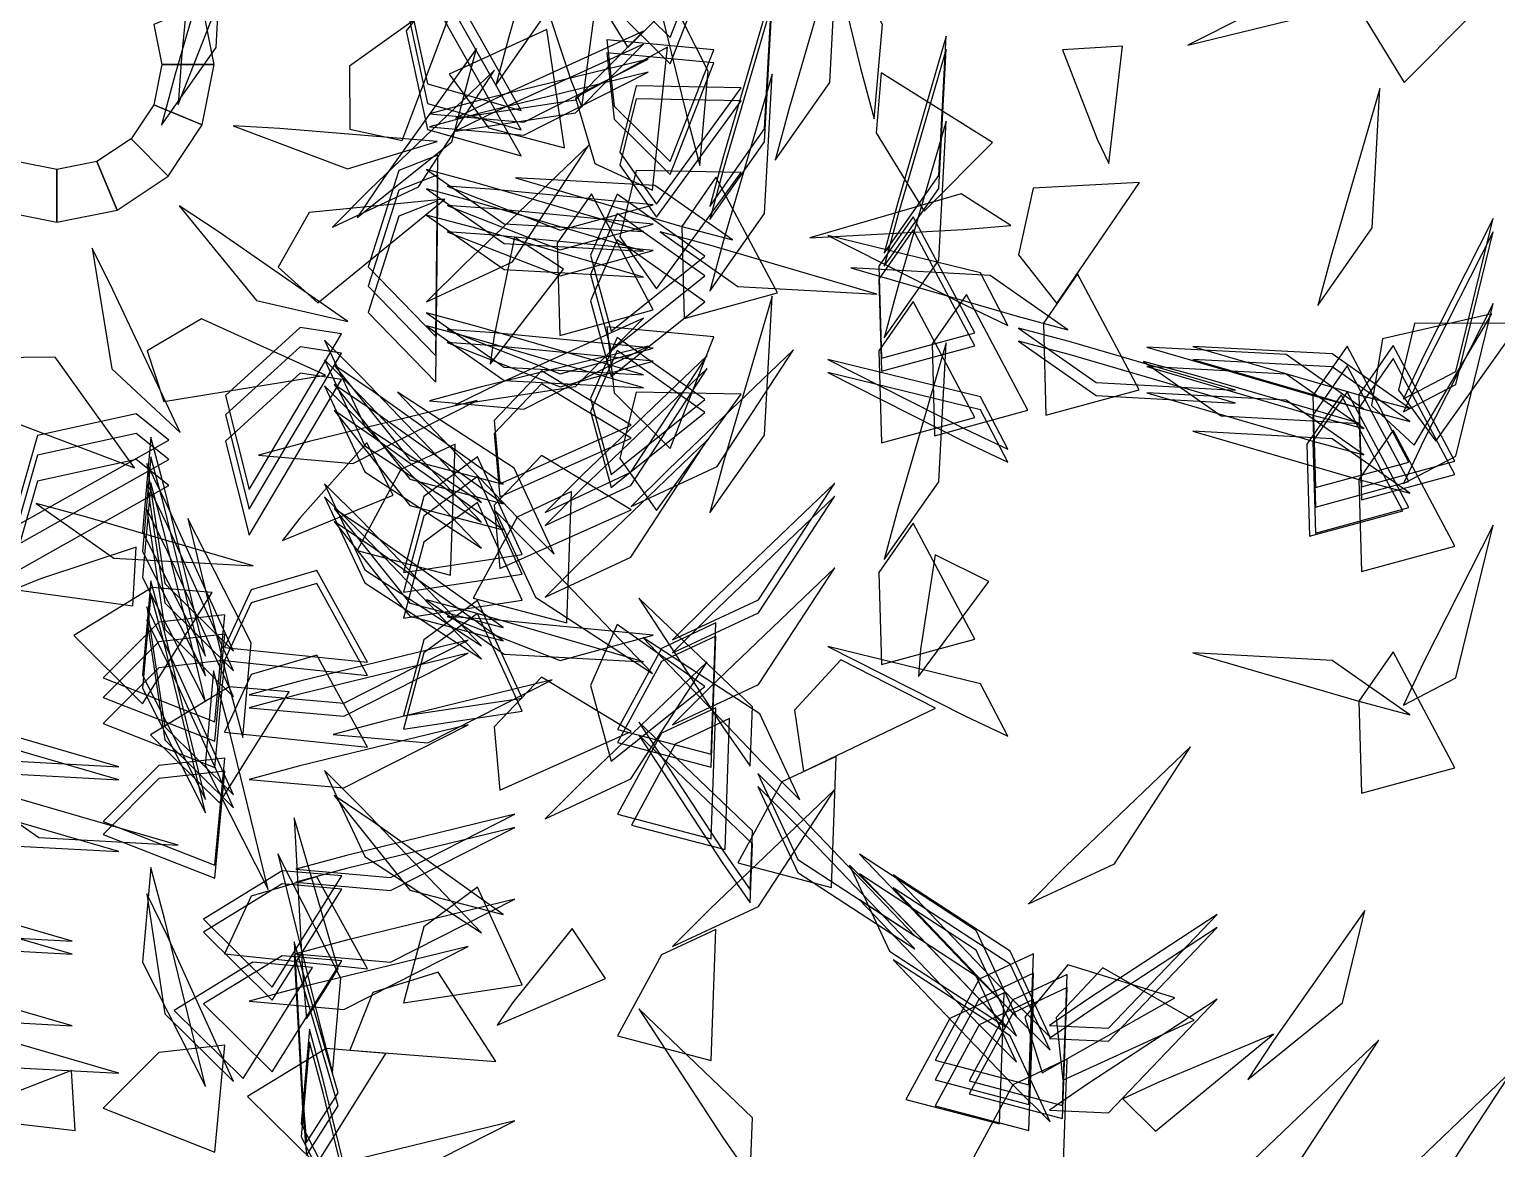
# Model space of a CAD drawing. Header units: millimetres. Extents: x 116.8 to 135.8, y -35.1 to -13.1.
# Drawn here: x 122.108 to 122.876, y -16.908 to -16.322 of the extents above; entities that cross this region are included whole.
import ezdxf

# ---------------------------------------------------------------- set-up
doc = ezdxf.new("R2010")
doc.units = ezdxf.units.MM
for name, color, linetype in [('FOGLIE', 62, 'CONTINUOUS'), ('GAMBO', 36, 'CONTINUOUS'), ('PRATO', 83, 'CONTINUOUS')]:
    doc.layers.add(name, color=color, linetype=linetype)

msp = doc.modelspace()

# ---------------------------------------------------------------- linework, layer by layer
at = {"layer": 'FOGLIE'}
for points in [[(122.359225, -16.324341, 1.17792), (122.352108, -16.350904, 1.17792), (122.380617, -16.310227, 1.134461), (122.384586, -16.237323, 1.172874)], [(122.187572, -16.336344, 0.921727), (122.185847, -16.361003, 0.909678), (122.208956, -16.30183, 0.891777), (122.1956, -16.253075, 0.956976)], [(122.543133, -16.341936, 1.668164), (122.550251, -16.368499, 1.668164), (122.554602, -16.319018, 1.624705), (122.521588, -16.253896, 1.663118)], [(122.18423, -16.345178, 0.924132), (122.177113, -16.371741, 0.924132), (122.205622, -16.331064, 0.880673), (122.209591, -16.25816, 0.919086)], [(122.396005, -16.290068, 1.128028), (122.421216, -16.331165, 1.105859), (122.456873, -16.295145, 1.035116), (122.398643, -16.258728, 1.110799)], [(122.414152, -16.296959, 2.71329), (122.443363, -16.325997, 2.67983), (122.466276, -16.267521, 2.61959), (122.410242, -16.262314, 2.704901)], [(122.414152, -16.310614, 2.368584), (122.443363, -16.339652, 2.335124), (122.466276, -16.281176, 2.274883), (122.410242, -16.275969, 2.360194)], [(122.451892, -16.366384, 1.509579), (122.459009, -16.392947, 1.509579), (122.46336, -16.343466, 1.46612), (122.430346, -16.278344, 1.504533)], [(122.505557, -16.36355, 1.181484), (122.498439, -16.390113, 1.181484), (122.526948, -16.349437, 1.138025), (122.530917, -16.276533, 1.176438)], [(122.802594, -16.308413, 1.582635), (122.827804, -16.34951, 1.560466), (122.863461, -16.31349, 1.489723), (122.805231, -16.277074, 1.565406)], [(122.305126, -16.298494, 2.264029), (122.316419, -16.350191, 2.268024), (122.365358, -16.364049, 2.197411), (122.318787, -16.28147, 2.235577)], [(122.305126, -16.308735, 2.50976), (122.316419, -16.360432, 2.513756), (122.365358, -16.37429, 2.443142), (122.318787, -16.291711, 2.481308)], [(122.275687, -16.373932, 1.448326), (122.303007, -16.379801, 1.403213), (122.333437, -16.299463, 1.389312), (122.275436, -16.340992, 1.462498)], [(122.391496, -16.348563, 1.463579), (122.397143, -16.362398, 1.440493), (122.40556, -16.300186, 1.460861), (122.374978, -16.298476, 1.537465)], [(122.471389, -16.38783, 1.87135), (122.464272, -16.414393, 1.87135), (122.492781, -16.373717, 1.827891), (122.49675, -16.300813, 1.866304)], [(122.802594, -16.308413, 1.582635), (122.829157, -16.301296, 1.582635), (122.779675, -16.296945, 1.539176), (122.714554, -16.329959, 1.577589)], [(122.305126, -16.32239, 2.165054), (122.316419, -16.374087, 2.169049), (122.365358, -16.387945, 2.098436), (122.318787, -16.305366, 2.136602)], [(122.471389, -16.394658, 1.635858), (122.464272, -16.421221, 1.635858), (122.492781, -16.380544, 1.592399), (122.49675, -16.30764, 1.630811)], [(122.348353, -16.373212, 0.952215), (122.388169, -16.383754, 0.918755), (122.378775, -16.321656, 0.858515), (122.327644, -16.345163, 0.943826)], [(122.353268, -16.357259, 2.904642), (122.33105, -16.368095, 2.892593), (122.39385, -16.358521, 2.874693), (122.429395, -16.322578, 2.939892)], [(122.562631, -16.412278, 2.029936), (122.555513, -16.438841, 2.029936), (122.584022, -16.398165, 1.986477), (122.587992, -16.325261, 2.024889)], [(122.293346, -16.399704, 0.921727), (122.279522, -16.420198, 0.909678), (122.329122, -16.380506, 0.891777), (122.341933, -16.331606, 0.956976)], [(122.353268, -16.364087, 3.000204), (122.33105, -16.374922, 2.988155), (122.39385, -16.365348, 2.970255), (122.429395, -16.329405, 3.035454)], [(122.403984, -16.391882, 1.559645), (122.434198, -16.405881, 1.518327), (122.442016, -16.330947, 1.47477), (122.393928, -16.357486, 1.560957)], [(122.414152, -16.36182, 2.935131), (122.443363, -16.390858, 2.901671), (122.466276, -16.332382, 2.841431), (122.410242, -16.327175, 2.926741)], [(122.562631, -16.419106, 1.794443), (122.555513, -16.445669, 1.794443), (122.584022, -16.404992, 1.750984), (122.587992, -16.332089, 1.789397)], [(122.667019, -16.379115, 1.163339), (122.673151, -16.391879, 1.139765), (122.680282, -16.33044, 1.162795), (122.64885, -16.332437, 1.239047)], [(122.343947, -16.358782, 2.907048), (122.317384, -16.3659, 2.907048), (122.366865, -16.370251, 2.863589), (122.431987, -16.337237, 2.902001)], [(122.414152, -16.368647, 3.030693), (122.443363, -16.397685, 2.997233), (122.466276, -16.339209, 2.936993), (122.410242, -16.334002, 3.022304)], [(122.286035, -16.405684, 0.924132), (122.266589, -16.425129, 0.924132), (122.311617, -16.404157, 0.880673), (122.351507, -16.343005, 0.919086)], [(122.343947, -16.36561, 3.00261), (122.317384, -16.372727, 3.00261), (122.366865, -16.377078, 2.959151), (122.431987, -16.344064, 2.997563)], [(122.471389, -16.432209, 1.192176), (122.464272, -16.458772, 1.192176), (122.492781, -16.418095, 1.148717), (122.49675, -16.345192, 1.18713)], [(122.551249, -16.375761, 1.789331), (122.576459, -16.416858, 1.767161), (122.612116, -16.380838, 1.696419), (122.553886, -16.344422, 1.772102)], [(122.417151, -16.385959, 1.921417), (122.436317, -16.413189, 1.880098), (122.480555, -16.352203, 1.836542), (122.42564, -16.351142, 1.922728)], [(122.789611, -16.439662, 1.307996), (122.782493, -16.466225, 1.307996), (122.811002, -16.425549, 1.264537), (122.814972, -16.352645, 1.30295)], [(122.417151, -16.392786, 1.685924), (122.436317, -16.420016, 1.644606), (122.480555, -16.359031, 1.601049), (122.42564, -16.35797, 1.687235)], [(122.239027, -16.373524, 2.022869), (122.214676, -16.372146, 2.010165), (122.27454, -16.394742, 1.993988), (122.32142, -16.380415, 2.060345)], [(122.562631, -16.456657, 1.350761), (122.555513, -16.48322, 1.350761), (122.584022, -16.442543, 1.307302), (122.587992, -16.36964, 1.345715)], [(122.33535, -16.444951, 1.17792), (122.315905, -16.464396, 1.17792), (122.360933, -16.443424, 1.134461), (122.400822, -16.382272, 1.172874)], [(122.301422, -16.395518, 2.264029), (122.285354, -16.445935, 2.268024), (122.320807, -16.482405, 2.197411), (122.321765, -16.387604, 2.235577)], [(122.342449, -16.402099, 2.439475), (122.315886, -16.394981, 2.439475), (122.356563, -16.42349, 2.396017), (122.429467, -16.42746, 2.434429)], [(122.301423, -16.405759, 2.50976), (122.285354, -16.456176, 2.513756), (122.320808, -16.492647, 2.443142), (122.321765, -16.397846, 2.481308)], [(122.449454, -16.42478, 1.263449), (122.476017, -16.431897, 1.263449), (122.43534, -16.403388, 1.219991), (122.362436, -16.399419, 1.258403)], [(122.417151, -16.430337, 1.242242), (122.436317, -16.457567, 1.200924), (122.480555, -16.396582, 1.157367), (122.42564, -16.395521, 1.243554)], [(122.449454, -16.42478, 2.778028), (122.450738, -16.472976, 2.755859), (122.499628, -16.45961, 2.685116), (122.467407, -16.398958, 2.760799)], [(122.625789, -16.439642, 3.139586), (122.64585, -16.465143, 3.097595), (122.689182, -16.401912, 3.056392), (122.63355, -16.404721, 3.142078)], [(122.238208, -16.446129, 1.448326), (122.258934, -16.464872, 1.403213), (122.325456, -16.410512, 1.389312), (122.254462, -16.417477, 1.462498)], [(122.342449, -16.41234, 2.685207), (122.315886, -16.405222, 2.685207), (122.356563, -16.433731, 2.641748), (122.429467, -16.437701, 2.68016)], [(122.351283, -16.40544, 2.43707), (122.326624, -16.403715, 2.425021), (122.385798, -16.426824, 2.407121), (122.434552, -16.413469, 2.47232)], [(122.384339, -16.433659, 1.128028), (122.385624, -16.481856, 1.105859), (122.434513, -16.46849, 1.035116), (122.402293, -16.407837, 1.110799)], [(122.40173, -16.439832, 2.467559), (122.412508, -16.479585, 2.434099), (122.46159, -16.4404, 2.373858), (122.415666, -16.407873, 2.459169)], [(122.596854, -16.42645, 0.928347), (122.621773, -16.424412, 0.916897), (122.595702, -16.407773, 0.975201), (122.516623, -16.43083, 0.970591)], [(122.206664, -16.427446, 2.022869), (122.186264, -16.414077, 2.010165), (122.22681, -16.463577, 1.993988), (122.274573, -16.47461, 2.060345)], [(122.301422, -16.419414, 2.165054), (122.285354, -16.469831, 2.169049), (122.320807, -16.506302, 2.098436), (122.321765, -16.411501, 2.136602)], [(122.351283, -16.415682, 2.682801), (122.326624, -16.413956, 2.670752), (122.385798, -16.437065, 2.652852), (122.434552, -16.42371, 2.718051)], [(122.40173, -16.450073, 2.71329), (122.412508, -16.489826, 2.67983), (122.46159, -16.450641, 2.61959), (122.415667, -16.418114, 2.704901)], [(122.342449, -16.425995, 2.3405), (122.315886, -16.418877, 2.3405), (122.356563, -16.447386, 2.297041), (122.429467, -16.451356, 2.335454)], [(122.552746, -16.445629, 2.151102), (122.554031, -16.493826, 2.128932), (122.60292, -16.48046, 2.05819), (122.5707, -16.419807, 2.133873)], [(122.838067, -16.49242, 2.099027), (122.827372, -16.51502, 2.110477), (122.854817, -16.500761, 2.052173), (122.874389, -16.420749, 2.056783)], [(122.351283, -16.429337, 2.338095), (122.326624, -16.427611, 2.326046), (122.385798, -16.45072, 2.308145), (122.434552, -16.437365, 2.373344)], [(122.351187, -16.482063, 1.463579), (122.34916, -16.496869, 1.440493), (122.387554, -16.4472, 1.460861), (122.361925, -16.430428, 1.537465)], [(122.40173, -16.463728, 2.368584), (122.412508, -16.503481, 2.335124), (122.46159, -16.464296, 2.274883), (122.415666, -16.431769, 2.360194)], [(122.464679, -16.43485, 2.55886), (122.438116, -16.427732, 2.55886), (122.478792, -16.456241, 2.515401), (122.551696, -16.460211, 2.553814)], [(122.597621, -16.465942, 2.689422), (122.620221, -16.476638, 2.677972), (122.605961, -16.449192, 2.736276), (122.525949, -16.429621, 2.731666)], [(122.552746, -16.452457, 1.915609), (122.554031, -16.500653, 1.89344), (122.60292, -16.487287, 1.822697), (122.5707, -16.426635, 1.89838)], [(122.838067, -16.499248, 1.863534), (122.827372, -16.521848, 1.874984), (122.854817, -16.507588, 1.81668), (122.874389, -16.427576, 1.82129)], [(122.151676, -16.457962, 2.022869), (122.140694, -16.436184, 2.010165), (122.151057, -16.499326, 1.993988), (122.186904, -16.532762, 2.060345)], [(122.625051, -16.471831, 3.127272), (122.651614, -16.478948, 3.127272), (122.610938, -16.45044, 3.083813), (122.538034, -16.44647, 3.122226)], [(122.638823, -16.475521, 1.300868), (122.640108, -16.523718, 1.278699), (122.688997, -16.510352, 1.207956), (122.656777, -16.449699, 1.283639)], [(122.471389, -16.548276, 1.509579), (122.464272, -16.574839, 1.509579), (122.492781, -16.534162, 1.46612), (122.49675, -16.461258, 1.504533)], [(122.552746, -16.490008, 1.471928), (122.554031, -16.538204, 1.449758), (122.60292, -16.524838, 1.379016), (122.5707, -16.464186, 1.454699)], [(122.580595, -16.486246, 1.138719), (122.58188, -16.534443, 1.11655), (122.630769, -16.521077, 1.045807), (122.598549, -16.460424, 1.12149)], [(122.342449, -16.477201, 2.907048), (122.315886, -16.470083, 2.907048), (122.356563, -16.498592, 2.863589), (122.429467, -16.502562, 2.902001)], [(122.810671, -16.51856, 1.534015), (122.832957, -16.539291, 1.490545), (122.873568, -16.470567, 1.455888), (122.816444, -16.483615, 1.539622)], [(122.838067, -16.536799, 1.419853), (122.827372, -16.559399, 1.431303), (122.854817, -16.545139, 1.372998), (122.874389, -16.465127, 1.377609)], [(122.169653, -16.489914, 1.448326), (122.17823, -16.516509, 1.403213), (122.26302, -16.502693, 1.389312), (122.198054, -16.473227, 1.462498)], [(122.249703, -16.47769, 2.264029), (122.210579, -16.513319, 2.268024), (122.223047, -16.56263, 2.197411), (122.271277, -16.481009, 2.235577)], [(122.342449, -16.484028, 3.00261), (122.315886, -16.476911, 3.00261), (122.356563, -16.50542, 2.959151), (122.429467, -16.509389, 2.997563)], [(122.351283, -16.480543, 2.904642), (122.326624, -16.478817, 2.892593), (122.385798, -16.501926, 2.874693), (122.434552, -16.488571, 2.939892)], [(122.353268, -16.507463, 0.921727), (122.33105, -16.518299, 0.909678), (122.39385, -16.508725, 0.891777), (122.429395, -16.472782, 0.956976)], [(122.414152, -16.512024, 0.952215), (122.443363, -16.541062, 0.918755), (122.466276, -16.482586, 0.858515), (122.410242, -16.477379, 0.943826)], [(122.652327, -16.48513, 2.87603), (122.625764, -16.478013, 2.87603), (122.666441, -16.506522, 2.832572), (122.739344, -16.510491, 2.870984)], [(122.824814, -16.51056, 1.350132), (122.844265, -16.537252, 1.308596), (122.888225, -16.475551, 1.265772), (122.833076, -16.475705, 1.351815)], [(122.281943, -16.503903, 2.439475), (122.262498, -16.484458, 2.439475), (122.28347, -16.529486, 2.396017), (122.344622, -16.569375, 2.434429)], [(122.351283, -16.48737, 3.000204), (122.326624, -16.485645, 2.988155), (122.385798, -16.508754, 2.970255), (122.434552, -16.495398, 3.035454)], [(122.40173, -16.514934, 2.935131), (122.412508, -16.554687, 2.901671), (122.461589, -16.515502, 2.841431), (122.415667, -16.482975, 2.926741)], [(122.562631, -16.572724, 1.668164), (122.555513, -16.599287, 1.668164), (122.584022, -16.55861, 1.624705), (122.587992, -16.485706, 1.663118)], [(122.652327, -16.491958, 2.971593), (122.625764, -16.48484, 2.971593), (122.666441, -16.513349, 2.928134), (122.739344, -16.517319, 2.966546)], [(122.804091, -16.512977, 1.944406), (122.805376, -16.561174, 1.922237), (122.854265, -16.547808, 1.851494), (122.822045, -16.487155, 1.927177)], [(122.088389, -16.493555, 1.448326), (122.08252, -16.520876, 1.403213), (122.162858, -16.551305, 1.389312), (122.121329, -16.493305, 1.462498)], [(122.249703, -16.487932, 2.50976), (122.210579, -16.52356, 2.513756), (122.223047, -16.572871, 2.443142), (122.271277, -16.49125, 2.481308)], [(122.281943, -16.514145, 2.685207), (122.262498, -16.494699, 2.685207), (122.28347, -16.539727, 2.641748), (122.344622, -16.579616, 2.68016)], [(122.343947, -16.508986, 0.924132), (122.317384, -16.516104, 0.924132), (122.366865, -16.520455, 0.880673), (122.431987, -16.487441, 0.919086)], [(122.397329, -16.555102, 1.87135), (122.377883, -16.574547, 1.87135), (122.422911, -16.553575, 1.827891), (122.462801, -16.492423, 1.866304)], [(122.40173, -16.521761, 3.030693), (122.412508, -16.561514, 2.997233), (122.461589, -16.522329, 2.936993), (122.415667, -16.489803, 3.022304)], [(122.442472, -16.552073, 1.181484), (122.423027, -16.571518, 1.181484), (122.468054, -16.550546, 1.138025), (122.507944, -16.489394, 1.176438)], [(122.597621, -16.530803, 2.911263), (122.620221, -16.541499, 2.899813), (122.605961, -16.514053, 2.958117), (122.525949, -16.494482, 2.953507)], [(122.77999, -16.513347, 2.293363), (122.806553, -16.520464, 2.293363), (122.765876, -16.491955, 2.249904), (122.692973, -16.487986, 2.288317)], [(122.804091, -16.512977, 1.944406), (122.830654, -16.520095, 1.944406), (122.789978, -16.491586, 1.900947), (122.717074, -16.487616, 1.93936)], [(122.804091, -16.519805, 1.708914), (122.830654, -16.526922, 1.708914), (122.789978, -16.498413, 1.665455), (122.717074, -16.494444, 1.703868)], [(122.77999, -16.513347, 2.293363), (122.781274, -16.561543, 2.271194), (122.830164, -16.548177, 2.200451), (122.797943, -16.487525, 2.276134)], [(122.804091, -16.519805, 1.708914), (122.805376, -16.568001, 1.686744), (122.854265, -16.554635, 1.616002), (122.822045, -16.493983, 1.691685)], [(122.249703, -16.501587, 2.165054), (122.210579, -16.537215, 2.169049), (122.223047, -16.586526, 2.098436), (122.271277, -16.504905, 2.136602)], [(122.287923, -16.511214, 2.43707), (122.267429, -16.49739, 2.425021), (122.307121, -16.54699, 2.407121), (122.356021, -16.559802, 2.47232)], [(122.351293, -16.526362, 1.921417), (122.354277, -16.559527, 1.880098), (122.42308, -16.528831, 1.836542), (122.376053, -16.500454, 1.922728)], [(122.397329, -16.561929, 1.635858), (122.377883, -16.581375, 1.635858), (122.422911, -16.560402, 1.592399), (122.462801, -16.49925, 1.630811)], [(122.597621, -16.537631, 3.006825), (122.620221, -16.548326, 2.995375), (122.605961, -16.52088, 3.053679), (122.525949, -16.501309, 3.049069)], [(122.717746, -16.502659, 3.073817), (122.691183, -16.495542, 3.073817), (122.731859, -16.52405, 3.030358), (122.804763, -16.52802, 3.06877)], [(122.77999, -16.523588, 2.539094), (122.806553, -16.530705, 2.539094), (122.765876, -16.502196, 2.495636), (122.692973, -16.498227, 2.534048)], [(122.77999, -16.523588, 2.539094), (122.781274, -16.571784, 2.516925), (122.830164, -16.558418, 2.446182), (122.797943, -16.497766, 2.521865)], [(122.281943, -16.527799, 2.3405), (122.262498, -16.508354, 2.3405), (122.28347, -16.553382, 2.297041), (122.344622, -16.593271, 2.335454)], [(122.287923, -16.521456, 2.682801), (122.267429, -16.507632, 2.670752), (122.307121, -16.557231, 2.652852), (122.356021, -16.570043, 2.718051)], [(122.351293, -16.533189, 1.685924), (122.354277, -16.566354, 1.644606), (122.42308, -16.535658, 1.601049), (122.376053, -16.507282, 1.687235)], [(122.254369, -16.537465, 1.17792), (122.227806, -16.544583, 1.17792), (122.277287, -16.548934, 1.134461), (122.342409, -16.51592, 1.172874)], [(122.363271, -16.577048, 1.263449), (122.382716, -16.596493, 1.263449), (122.361744, -16.551466, 1.219991), (122.300592, -16.511576, 1.258403)], [(122.417151, -16.546404, 1.559645), (122.436317, -16.573634, 1.518327), (122.480555, -16.512649, 1.47477), (122.42564, -16.511588, 1.560957)], [(122.77999, -16.537243, 2.194388), (122.806553, -16.54436, 2.194388), (122.765876, -16.515851, 2.150929), (122.692973, -16.511882, 2.189342)], [(122.776851, -16.538833, 1.149411), (122.778136, -16.587029, 1.127241), (122.827025, -16.573663, 1.056499), (122.794805, -16.513011, 1.132181)], [(122.77999, -16.537243, 2.194388), (122.781274, -16.585439, 2.172218), (122.830164, -16.572073, 2.101476), (122.797943, -16.511421, 2.177159)], [(122.163827, -16.522995, 2.264029), (122.11213, -16.534288, 2.268024), (122.098272, -16.583227, 2.197411), (122.180851, -16.536655, 2.235577)], [(122.287923, -16.53511, 2.338095), (122.267429, -16.521286, 2.326046), (122.307121, -16.570886, 2.308145), (122.356021, -16.583698, 2.373344)], [(122.163827, -16.533236, 2.50976), (122.11213, -16.544529, 2.513756), (122.098272, -16.593468, 2.443142), (122.180851, -16.546897, 2.481308)], [(122.804091, -16.557356, 1.265232), (122.830654, -16.564473, 1.265232), (122.789978, -16.535964, 1.221773), (122.717074, -16.531995, 1.260186)], [(122.804091, -16.557356, 1.265232), (122.805376, -16.605552, 1.243063), (122.854265, -16.592186, 1.17232), (122.822045, -16.531534, 1.248003)], [(122.178641, -16.561816, 2.439475), (122.171523, -16.535253, 2.439475), (122.167172, -16.584734, 2.396017), (122.200186, -16.649855, 2.434429)], [(122.249528, -16.577524, 1.463579), (122.240369, -16.589332, 1.440493), (122.298455, -16.565515, 1.460861), (122.284645, -16.538175, 1.537465)], [(122.302441, -16.552181, 1.128028), (122.279455, -16.594562, 1.105859), (122.328477, -16.607432, 1.035116), (122.3309, -16.538795, 1.110799)], [(122.397329, -16.59948, 1.192176), (122.377883, -16.618926, 1.192176), (122.422911, -16.597953, 1.148717), (122.462801, -16.536802, 1.18713)], [(122.163827, -16.546891, 2.165054), (122.11213, -16.558184, 2.169049), (122.098272, -16.607123, 2.098436), (122.180851, -16.560552, 2.136602)], [(122.178641, -16.572057, 2.685207), (122.171523, -16.545494, 2.685207), (122.167172, -16.594975, 2.641748), (122.200186, -16.660096, 2.68016)], [(122.314415, -16.566221, 2.467559), (122.303873, -16.606037, 2.434099), (122.365971, -16.596643, 2.373858), (122.342464, -16.545513, 2.459169)], [(122.351293, -16.57074, 1.242242), (122.354277, -16.603905, 1.200924), (122.42308, -16.573209, 1.157367), (122.376053, -16.544833, 1.243554)], [(122.180164, -16.571137, 2.43707), (122.169328, -16.548918, 2.425021), (122.178902, -16.611719, 2.407121), (122.214845, -16.647264, 2.47232)], [(122.314415, -16.576462, 2.71329), (122.303873, -16.616279, 2.67983), (122.365971, -16.606884, 2.61959), (122.342464, -16.555754, 2.704901)], [(122.178641, -16.585712, 2.3405), (122.171523, -16.559149, 2.3405), (122.167172, -16.60863, 2.297041), (122.200186, -16.673751, 2.335454)], [(122.180164, -16.581378, 2.682801), (122.169328, -16.559159, 2.670752), (122.178902, -16.62196, 2.652852), (122.214845, -16.657505, 2.718051)], [(122.281943, -16.579005, 2.907048), (122.262498, -16.55956, 2.907048), (122.28347, -16.604588, 2.863589), (122.344622, -16.644477, 2.902001)], [(122.363271, -16.577048, 2.778028), (122.340285, -16.619429, 2.755859), (122.389308, -16.632299, 2.685116), (122.39173, -16.563662, 2.760799)], [(122.464122, -16.621895, 2.029936), (122.444677, -16.641341, 2.029936), (122.489704, -16.620368, 1.986477), (122.529594, -16.559217, 2.024889)], [(122.13798, -16.577094, 1.17792), (122.111417, -16.569976, 1.17792), (122.152094, -16.598485, 1.134461), (122.224997, -16.602455, 1.172874)], [(122.281943, -16.585833, 3.00261), (122.262498, -16.566387, 3.00261), (122.28347, -16.611415, 2.959151), (122.344622, -16.651305, 2.997563)], [(122.314415, -16.590117, 2.368584), (122.303873, -16.629934, 2.335124), (122.365971, -16.620539, 2.274883), (122.342464, -16.569409, 2.360194)], [(122.464122, -16.628723, 1.794443), (122.444677, -16.648168, 1.794443), (122.489704, -16.627196, 1.750984), (122.529594, -16.566044, 1.789397)], [(122.180164, -16.595033, 2.338095), (122.169328, -16.572814, 2.326046), (122.178902, -16.635615, 2.308145), (122.214845, -16.67116, 2.373344)], [(122.212501, -16.665824, 1.263449), (122.219618, -16.692387, 1.263449), (122.223969, -16.642906, 1.219991), (122.190955, -16.577785, 1.258403)], [(122.287923, -16.586316, 2.904642), (122.267429, -16.572492, 2.892593), (122.307121, -16.622092, 2.874693), (122.356021, -16.634904, 2.939892)], [(122.287923, -16.593144, 3.000204), (122.267429, -16.57932, 2.988155), (122.307121, -16.62892, 2.970255), (122.356021, -16.641731, 3.035454)], [(122.371421, -16.593382, 2.55886), (122.351976, -16.573936, 2.55886), (122.372948, -16.618964, 2.515401), (122.4341, -16.658853, 2.553814)], [(122.552746, -16.606075, 1.789331), (122.554031, -16.654271, 1.767161), (122.60292, -16.640905, 1.696419), (122.5707, -16.580253, 1.772102)], [(122.838067, -16.652866, 1.737256), (122.827372, -16.675465, 1.748706), (122.854817, -16.661206, 1.690402), (122.874389, -16.581194, 1.695012)], [(122.113758, -16.609365, 1.463579), (122.099923, -16.615012, 1.440493), (122.162134, -16.623428, 1.460861), (122.163845, -16.592847, 1.537465)], [(122.574521, -16.646284, 1.163339), (122.573449, -16.660404, 1.139765), (122.610344, -16.610762, 1.162795), (122.582125, -16.596774, 1.239047)], [(122.224057, -16.615025, 1.921417), (122.210058, -16.645239, 1.880098), (122.284992, -16.653057, 1.836542), (122.258453, -16.604969, 1.922728)], [(122.464122, -16.666274, 1.350761), (122.444677, -16.685719, 1.350761), (122.489704, -16.664747, 1.307302), (122.529594, -16.603595, 1.345715)], [(122.172253, -16.613874, 1.128028), (122.131156, -16.639085, 1.105859), (122.167176, -16.674741, 1.035116), (122.203593, -16.616511, 1.110799)], [(122.178641, -16.636918, 2.907048), (122.171523, -16.610355, 2.907048), (122.167172, -16.659836, 2.863589), (122.200186, -16.724957, 2.902001)], [(122.178641, -16.643745, 3.00261), (122.171523, -16.617182, 3.00261), (122.167172, -16.666663, 2.959151), (122.200186, -16.731785, 2.997563)], [(122.224057, -16.621853, 1.685924), (122.210058, -16.652066, 1.644606), (122.284992, -16.659884, 1.601049), (122.258453, -16.611796, 1.687235)], [(122.180164, -16.646239, 2.904642), (122.169328, -16.62402, 2.892593), (122.178902, -16.686821, 2.874693), (122.214845, -16.722366, 2.939892)], [(122.314415, -16.641323, 2.935131), (122.303873, -16.68114, 2.901671), (122.365971, -16.671745, 2.841431), (122.342464, -16.620615, 2.926741)], [(122.342449, -16.627405, 0.924132), (122.315886, -16.620287, 0.924132), (122.356563, -16.648796, 0.880673), (122.429467, -16.652766, 0.919086)], [(122.471006, -16.686779, 2.689422), (122.48523, -16.707342, 2.677972), (122.486604, -16.676443, 2.736276), (122.427097, -16.619488, 2.731666)], [(122.175603, -16.63202, 2.467559), (122.146565, -16.661231, 2.434099), (122.205041, -16.684144, 2.373858), (122.210248, -16.628111, 2.459169)], [(122.180164, -16.653066, 3.000204), (122.169328, -16.630848, 2.988155), (122.178902, -16.693648, 2.970255), (122.214845, -16.729193, 3.035454)], [(122.314415, -16.648151, 3.030693), (122.303873, -16.687967, 2.997233), (122.365971, -16.678573, 2.936993), (122.342464, -16.627442, 3.022304)], [(122.351283, -16.630747, 0.921727), (122.326624, -16.629021, 0.909678), (122.385798, -16.65213, 0.891777), (122.434552, -16.638775, 0.956976)], [(122.40173, -16.665138, 0.952215), (122.412508, -16.704891, 0.918755), (122.46159, -16.665706, 0.858515), (122.415666, -16.633179, 0.943826)], [(122.438886, -16.645836, 2.151102), (122.415901, -16.688217, 2.128932), (122.464923, -16.701087, 2.05819), (122.467346, -16.63245, 2.133873)], [(122.175603, -16.642262, 2.71329), (122.146565, -16.671472, 2.67983), (122.205041, -16.694386, 2.61959), (122.210248, -16.638352, 2.704901)], [(122.438886, -16.652663, 1.915609), (122.415901, -16.695045, 1.89344), (122.464923, -16.707914, 1.822697), (122.467346, -16.639277, 1.89838)], [(122.491817, -16.705594, 3.127272), (122.511263, -16.725039, 3.127272), (122.49029, -16.680012, 3.083813), (122.429139, -16.640122, 3.122226)], [(122.249555, -16.662933, 1.87135), (122.222992, -16.67005, 1.87135), (122.272473, -16.674402, 1.827891), (122.337594, -16.641387, 1.866304)], [(122.249555, -16.66976, 1.635858), (122.222992, -16.676878, 1.635858), (122.272473, -16.681229, 1.592399), (122.337594, -16.648215, 1.630811)], [(122.597621, -16.681007, 0.928347), (122.620221, -16.691703, 0.916897), (122.605961, -16.664257, 0.975201), (122.525949, -16.644686, 0.970591)], [(122.804091, -16.673422, 1.582635), (122.830654, -16.68054, 1.582635), (122.789978, -16.652031, 1.539176), (122.717074, -16.648061, 1.577589)], [(122.804091, -16.673422, 1.582635), (122.805376, -16.721619, 1.560466), (122.854265, -16.708253, 1.489723), (122.822045, -16.6476, 1.565406)], [(122.175603, -16.655917, 2.368584), (122.146565, -16.685127, 2.335124), (122.205041, -16.708041, 2.274883), (122.210248, -16.652007, 2.360194)], [(122.224057, -16.659404, 1.242242), (122.210058, -16.689617, 1.200924), (122.284992, -16.697435, 1.157367), (122.258453, -16.649347, 1.243554)], [(122.397329, -16.715547, 1.509579), (122.377883, -16.734992, 1.509579), (122.422911, -16.71402, 1.46612), (122.462801, -16.652868, 1.504533)], [(122.508551, -16.678087, 3.139586), (122.513174, -16.710202, 3.097595), (122.582315, -16.677108, 3.056392), (122.532733, -16.651725, 3.142078)], [(122.211392, -16.684045, 2.55886), (122.204275, -16.657482, 2.55886), (122.199923, -16.706963, 2.515401), (122.232937, -16.772085, 2.553814)], [(122.293578, -16.683796, 1.181484), (122.267015, -16.690914, 1.181484), (122.316497, -16.695265, 1.138025), (122.381618, -16.662251, 1.176438)], [(122.351293, -16.686807, 1.559645), (122.354277, -16.719972, 1.518327), (122.42308, -16.689276, 1.47477), (122.376053, -16.6609, 1.560957)], [(122.212501, -16.665824, 2.778028), (122.171403, -16.691035, 2.755859), (122.207424, -16.726692, 2.685116), (122.24384, -16.668462, 2.760799)], [(122.067663, -16.68243, 1.87135), (122.0411, -16.675313, 1.87135), (122.081777, -16.703822, 1.827891), (122.15468, -16.707791, 1.866304)], [(122.438886, -16.690214, 1.471928), (122.415901, -16.732596, 1.449758), (122.464923, -16.745465, 1.379016), (122.467346, -16.676828, 1.454699)], [(122.067663, -16.689258, 1.635858), (122.0411, -16.68214, 1.635858), (122.081777, -16.710649, 1.592399), (122.15468, -16.714619, 1.630811)], [(122.249555, -16.707311, 1.192176), (122.222992, -16.714429, 1.192176), (122.272473, -16.71878, 1.148717), (122.337594, -16.685766, 1.18713)], [(122.44611, -16.69585, 1.138719), (122.423124, -16.738232, 1.11655), (122.472147, -16.751101, 1.045807), (122.474569, -16.682464, 1.12149)], [(122.471006, -16.75164, 2.911263), (122.48523, -16.772202, 2.899813), (122.486604, -16.741304, 2.958117), (122.427097, -16.684349, 2.953507)], [(122.471006, -16.758468, 3.006825), (122.48523, -16.77903, 2.995375), (122.486604, -16.748132, 3.053679), (122.427097, -16.691176, 3.049069)], [(122.501899, -16.715676, 1.300868), (122.478913, -16.758058, 1.278699), (122.527936, -16.770927, 1.207956), (122.530359, -16.70229, 1.283639)], [(122.650415, -16.760015, 1.307996), (122.630969, -16.779461, 1.307996), (122.675997, -16.758488, 1.264537), (122.715887, -16.697336, 1.30295)], [(122.175603, -16.707123, 2.935131), (122.146565, -16.736333, 2.901671), (122.205041, -16.759247, 2.841431), (122.210248, -16.703213, 2.926741)], [(122.175603, -16.71395, 3.030693), (122.146565, -16.743161, 2.997233), (122.205041, -16.766074, 2.936993), (122.210248, -16.71004, 3.022304)], [(122.281943, -16.72921, 0.924132), (122.262498, -16.709764, 0.924132), (122.28347, -16.754792, 0.880673), (122.344622, -16.794681, 0.919086)], [(122.098771, -16.723425, 1.181484), (122.072208, -16.716308, 1.181484), (122.112884, -16.744816, 1.138025), (122.185788, -16.748786, 1.176438)], [(122.508789, -16.73075, 2.87603), (122.489344, -16.711304, 2.87603), (122.510316, -16.756332, 2.832572), (122.571468, -16.796221, 2.870984)], [(122.067663, -16.726809, 1.192176), (122.0411, -16.719691, 1.192176), (122.081777, -16.7482, 1.148717), (122.15468, -16.75217, 1.18713)], [(122.287923, -16.73652, 0.921727), (122.267429, -16.722696, 0.909678), (122.307121, -16.772296, 0.891777), (122.356021, -16.785108, 0.956976)], [(122.464122, -16.782341, 1.668164), (122.444677, -16.801786, 1.668164), (122.489705, -16.780814, 1.624705), (122.529594, -16.719662, 1.663118)], [(122.508789, -16.737577, 2.971593), (122.489344, -16.718132, 2.971593), (122.510316, -16.763159, 2.928134), (122.571468, -16.803049, 2.966546)], [(122.274003, -16.754175, 2.029936), (122.24744, -16.761292, 2.029936), (122.296921, -16.765643, 1.986477), (122.362043, -16.732629, 2.024889)], [(122.250936, -16.814722, 2.689422), (122.252974, -16.839642, 2.677972), (122.269613, -16.81357, 2.736276), (122.246556, -16.734492, 2.731666)], [(122.274003, -16.761002, 1.794443), (122.24744, -16.76812, 1.794443), (122.296921, -16.772471, 1.750984), (122.362043, -16.739457, 1.789397)], [(122.259552, -16.841422, 3.127272), (122.266669, -16.867985, 3.127272), (122.27102, -16.818504, 3.083813), (122.238006, -16.753382, 3.122226)], [(122.60524, -16.819017, 2.293363), (122.624686, -16.838462, 2.293363), (122.603713, -16.793435, 2.249904), (122.542562, -16.753545, 2.288317)], [(122.178641, -16.787122, 0.924132), (122.171523, -16.760559, 0.924132), (122.167172, -16.81004, 0.880673), (122.200186, -16.875161, 0.919086)], [(122.240178, -16.76229, 2.151102), (122.199081, -16.7875, 2.128932), (122.235101, -16.823157, 2.05819), (122.271517, -16.764927, 2.133873)], [(122.556679, -16.778639, 3.073817), (122.537234, -16.759194, 3.073817), (122.558206, -16.804221, 3.030358), (122.619358, -16.844111, 3.06877)], [(122.60524, -16.829258, 2.539094), (122.624686, -16.848704, 2.539094), (122.603713, -16.803676, 2.495636), (122.542562, -16.763786, 2.534048)], [(122.043215, -16.773672, 2.029936), (122.016652, -16.766555, 2.029936), (122.057329, -16.795063, 1.986477), (122.130232, -16.799033, 2.024889)], [(122.240178, -16.769117, 1.915609), (122.199081, -16.794328, 1.89344), (122.235101, -16.829984, 1.822697), (122.271517, -16.771754, 1.89838)], [(122.224057, -16.77547, 1.559645), (122.210058, -16.805684, 1.518327), (122.284992, -16.813502, 1.47477), (122.258453, -16.765414, 1.560957)], [(122.314415, -16.791527, 0.952215), (122.303873, -16.831344, 0.918755), (122.365971, -16.821949, 0.858515), (122.342464, -16.770819, 0.943826)], [(122.622884, -16.829833, 1.944406), (122.642329, -16.849279, 1.944406), (122.621357, -16.804251, 1.900947), (122.560205, -16.764361, 1.93936)], [(122.622884, -16.836661, 1.708914), (122.642329, -16.856106, 1.708914), (122.621357, -16.811078, 1.665455), (122.560205, -16.771189, 1.703868)], [(122.043215, -16.780499, 1.794443), (122.016652, -16.773382, 1.794443), (122.057329, -16.801891, 1.750984), (122.130232, -16.80586, 1.789397)], [(122.180164, -16.796443, 0.921727), (122.169328, -16.774224, 0.909678), (122.178902, -16.837025, 0.891777), (122.214845, -16.87257, 0.956976)], [(122.274003, -16.798553, 1.350761), (122.24744, -16.805671, 1.350761), (122.296921, -16.810022, 1.307302), (122.362043, -16.777008, 1.345715)], [(122.60524, -16.842913, 2.194388), (122.624686, -16.862359, 2.194388), (122.603713, -16.817331, 2.150929), (122.542562, -16.777441, 2.189342)], [(122.662586, -16.829018, 2.099027), (122.642024, -16.843242, 2.110477), (122.672922, -16.844617, 2.052173), (122.729877, -16.785109, 2.056783)], [(122.759389, -16.851022, 1.433941), (122.745831, -16.871463, 1.421507), (122.795378, -16.831265, 1.404617), (122.807146, -16.783028, 1.470502)], [(122.36083, -16.83141, 1.163339), (122.352842, -16.843102, 1.139765), (122.409615, -16.818558, 1.162795), (122.39217, -16.792335, 1.239047)], [(122.438886, -16.806281, 1.789331), (122.415901, -16.848663, 1.767161), (122.464923, -16.861532, 1.696419), (122.467346, -16.792895, 1.772102)], [(122.662586, -16.835846, 1.863534), (122.642024, -16.85007, 1.874984), (122.672922, -16.851444, 1.81668), (122.729877, -16.791937, 1.82129)], [(122.249555, -16.823378, 1.509579), (122.222992, -16.830496, 1.509579), (122.272473, -16.834847, 1.46612), (122.337594, -16.801833, 1.504533)], [(122.250936, -16.879583, 2.911263), (122.252974, -16.904503, 2.899813), (122.269613, -16.878431, 2.958117), (122.246556, -16.799353, 2.953507)], [(122.240178, -16.806668, 1.471928), (122.199081, -16.831879, 1.449758), (122.235101, -16.867535, 1.379016), (122.271517, -16.809305, 1.454699)], [(122.250936, -16.886411, 3.006825), (122.252974, -16.91133, 2.995375), (122.269613, -16.885259, 3.053679), (122.246556, -16.80618, 3.049069)], [(122.622884, -16.874212, 1.265232), (122.642329, -16.893657, 1.265232), (122.621357, -16.848629, 1.221773), (122.560205, -16.80874, 1.260186)], [(122.60524, -16.819017, 2.293363), (122.582254, -16.861399, 2.271194), (122.631277, -16.874268, 2.200451), (122.6337, -16.805631, 2.276134)], [(122.043215, -16.818051, 1.350761), (122.016652, -16.810933, 1.350761), (122.057329, -16.839442, 1.307302), (122.130232, -16.843411, 1.345715)], [(122.22484, -16.81013, 1.138719), (122.183743, -16.83534, 1.11655), (122.219763, -16.870997, 1.045807), (122.256179, -16.812767, 1.12149)], [(122.287797, -16.825967, 3.139586), (122.275743, -16.856091, 3.097595), (122.352168, -16.862001, 3.056392), (122.321921, -16.815227, 3.142078)], [(122.60524, -16.829258, 2.539094), (122.582254, -16.87164, 2.516925), (122.631277, -16.884509, 2.446182), (122.6337, -16.815872, 2.521865)], [(122.622884, -16.829833, 1.944406), (122.599898, -16.872215, 1.922237), (122.648921, -16.885084, 1.851494), (122.651343, -16.816447, 1.927177)], [(122.629204, -16.838873, 1.534015), (122.638139, -16.867969, 1.490545), (122.707671, -16.828758, 1.455888), (122.651676, -16.811495, 1.539622)], [(122.645453, -16.839016, 1.350132), (122.648952, -16.871857, 1.308596), (122.717873, -16.840402, 1.265772), (122.670035, -16.812962, 1.351815)], [(122.622884, -16.836661, 1.708914), (122.599898, -16.879042, 1.686744), (122.648921, -16.891912, 1.616002), (122.651343, -16.823275, 1.691685)], [(122.589779, -16.839519, 1.149411), (122.566793, -16.881901, 1.127241), (122.615816, -16.89477, 1.056499), (122.618238, -16.826134, 1.132181)], [(122.60524, -16.842913, 2.194388), (122.582254, -16.885295, 2.172218), (122.631277, -16.898164, 2.101476), (122.6337, -16.829527, 2.177159)], [(122.662586, -16.873397, 1.419853), (122.642024, -16.887621, 1.431303), (122.672922, -16.888995, 1.372998), (122.729877, -16.829488, 1.377609)], [(122.067663, -16.842876, 1.509579), (122.0411, -16.835758, 1.509579), (122.081777, -16.864267, 1.46612), (122.15468, -16.868237, 1.504533)], [(122.471006, -16.901844, 0.928347), (122.48523, -16.922407, 0.916897), (122.486604, -16.891508, 0.975201), (122.427097, -16.834553, 0.970591)], [(122.261672, -16.871693, 2.87603), (122.254555, -16.84513, 2.87603), (122.250204, -16.894612, 2.832572), (122.283218, -16.959733, 2.870984)], [(122.699254, -16.872788, 2.017029), (122.680492, -16.881529, 2.035135), (122.697507, -16.898533, 1.973675), (122.759358, -16.847684, 1.9538)], [(122.175603, -16.857327, 0.952215), (122.146565, -16.886537, 0.918755), (122.205041, -16.909451, 0.858515), (122.210248, -16.853417, 0.943826)], [(122.263242, -16.855194, 1.300868), (122.222145, -16.880405, 1.278699), (122.258165, -16.916061, 1.207956), (122.294581, -16.857831, 1.283639)], [(122.261672, -16.878521, 2.971593), (122.254555, -16.851958, 2.971593), (122.250204, -16.901439, 2.928134), (122.283218, -16.96656, 2.966546)], [(122.74894, -16.913541, 2.140123), (122.729495, -16.932986, 2.140123), (122.774522, -16.912014, 2.096664), (122.814412, -16.850862, 2.135077)], [(122.622884, -16.874212, 1.265232), (122.599898, -16.916593, 1.243063), (122.648921, -16.929463, 1.17232), (122.651343, -16.860826, 1.248003)], [(122.083206, -16.884888, 1.163339), (122.070441, -16.89102, 1.139765), (122.131881, -16.898151, 1.162795), (122.129884, -16.866719, 1.239047)], [(122.819289, -16.92889, 1.45589), (122.799844, -16.948335, 1.45589), (122.844871, -16.927363, 1.412431), (122.884761, -16.866211, 1.450844)], [(122.274003, -16.91462, 1.668164), (122.24744, -16.921737, 1.668164), (122.296921, -16.926089, 1.624705), (122.362043, -16.893074, 1.663118)]]:
    msp.add_3dface(points, dxfattribs=at)
at = {"layer": 'GAMBO'}
for points in [[(122.204726, -16.340095, -0.0183), (122.198446, -16.308523, -0.0183), (122.17304, -16.319047, 1.0817), (122.177226, -16.340095, 1.0817)], [(122.198446, -16.371666, -0.0183), (122.204726, -16.340095, -0.0183), (122.177226, -16.340095, 1.0817), (122.17304, -16.361142, 1.0817)], [(122.180563, -16.398431, -0.0183), (122.198446, -16.371666, -0.0183), (122.17304, -16.361142, 1.0817), (122.161117, -16.378986, 1.0817)], [(122.153798, -16.416315, -0.0183), (122.180563, -16.398431, -0.0183), (122.161117, -16.378986, 1.0817), (122.143274, -16.390908, 1.0817)], [(122.090655, -16.416315, -0.0183), (122.122226, -16.422595, -0.0183), (122.122226, -16.395095, 1.0817), (122.101179, -16.390908, 1.0817)], [(122.122226, -16.422595, -0.0183), (122.153798, -16.416315, -0.0183), (122.143274, -16.390908, 1.0817), (122.122226, -16.395095, 1.0817)]]:
    msp.add_3dface(points, dxfattribs=at)
at = {"layer": 'PRATO'}
for points in [[(123.693016, -18.1399), (121.268016, -18.1399), (120.797931, -15.417286), (123.693016, -15.6399)], [(121.268016, -18.1399, -0.0183), (123.693016, -18.1399, -0.0183), (123.693016, -15.6399, -0.0183), (120.797931, -15.417286, -0.0183)]]:
    msp.add_3dface(points, dxfattribs=at)

doc.saveas('drawing.dxf')
